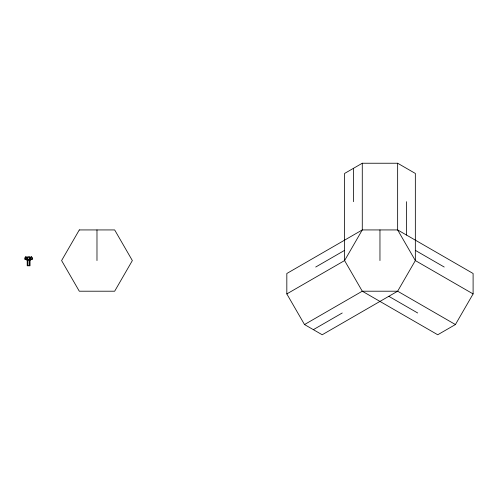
<?xml version="1.0" encoding="UTF-8"?>
<svg xmlns="http://www.w3.org/2000/svg" width="498" height="498" viewBox="0 0 498 498"><rect width="100%" height="100%" fill="white"/><g stroke="black" fill="none" stroke-linecap="round" stroke-linejoin="round"><path stroke-width="0.75" d="M455.415 324.553L473.1 293.92L473.1 273.495L397.647 229.933L362.276 229.933L286.823 273.495L286.823 293.92L304.515 324.553L322.2 334.762L397.647 291.206L415.338 260.572L415.338 173.447L397.647 163.238L362.276 163.238L344.591 173.447L344.591 260.572L362.276 291.206L437.73 334.762L455.415 324.553L397.647 291.206L362.276 291.206L304.515 324.553M29.201 257.559L31.642 256.85L32.351 258.008L32.351 259.165L30.042 260.105L27.209 260.105L24.9 259.165L24.9 258.008L25.61 256.85L28.05 257.559M27.209 258.008L27.919 256.85L29.332 256.85L30.042 258.008L30.042 265.764L27.209 265.764L27.209 258.008L27.919 259.165L27.919 265.764M29.332 265.764L29.332 259.165L30.042 258.008M29.332 260.105L30.042 258.954L32.351 258.008M315.707 267.034L344.591 250.357M286.823 293.92L344.591 260.572L362.276 229.933L362.276 163.238M313.354 329.657L342.238 312.987M31.642 256.85L29.332 257.796L29.332 256.85M29.911 259.869L32.351 259.165M24.9 259.165L27.919 260.105L27.209 258.954L24.9 258.008M27.919 259.165L29.332 259.165M25.61 256.85L27.919 257.796L27.919 256.85M415.338 250.357L444.216 267.034M473.1 293.92L415.338 260.572L397.647 229.933L397.647 163.238M388.807 296.31L417.691 312.987M406.493 201.69L406.493 235.044M379.962 229.933L379.962 260.572M353.431 168.343L353.431 201.69M96.979 229.933L96.979 260.572M79.294 229.933L61.603 260.572L79.294 291.206L114.665 291.206L132.35 260.572L114.665 229.933L79.294 229.933"/></g></svg>
